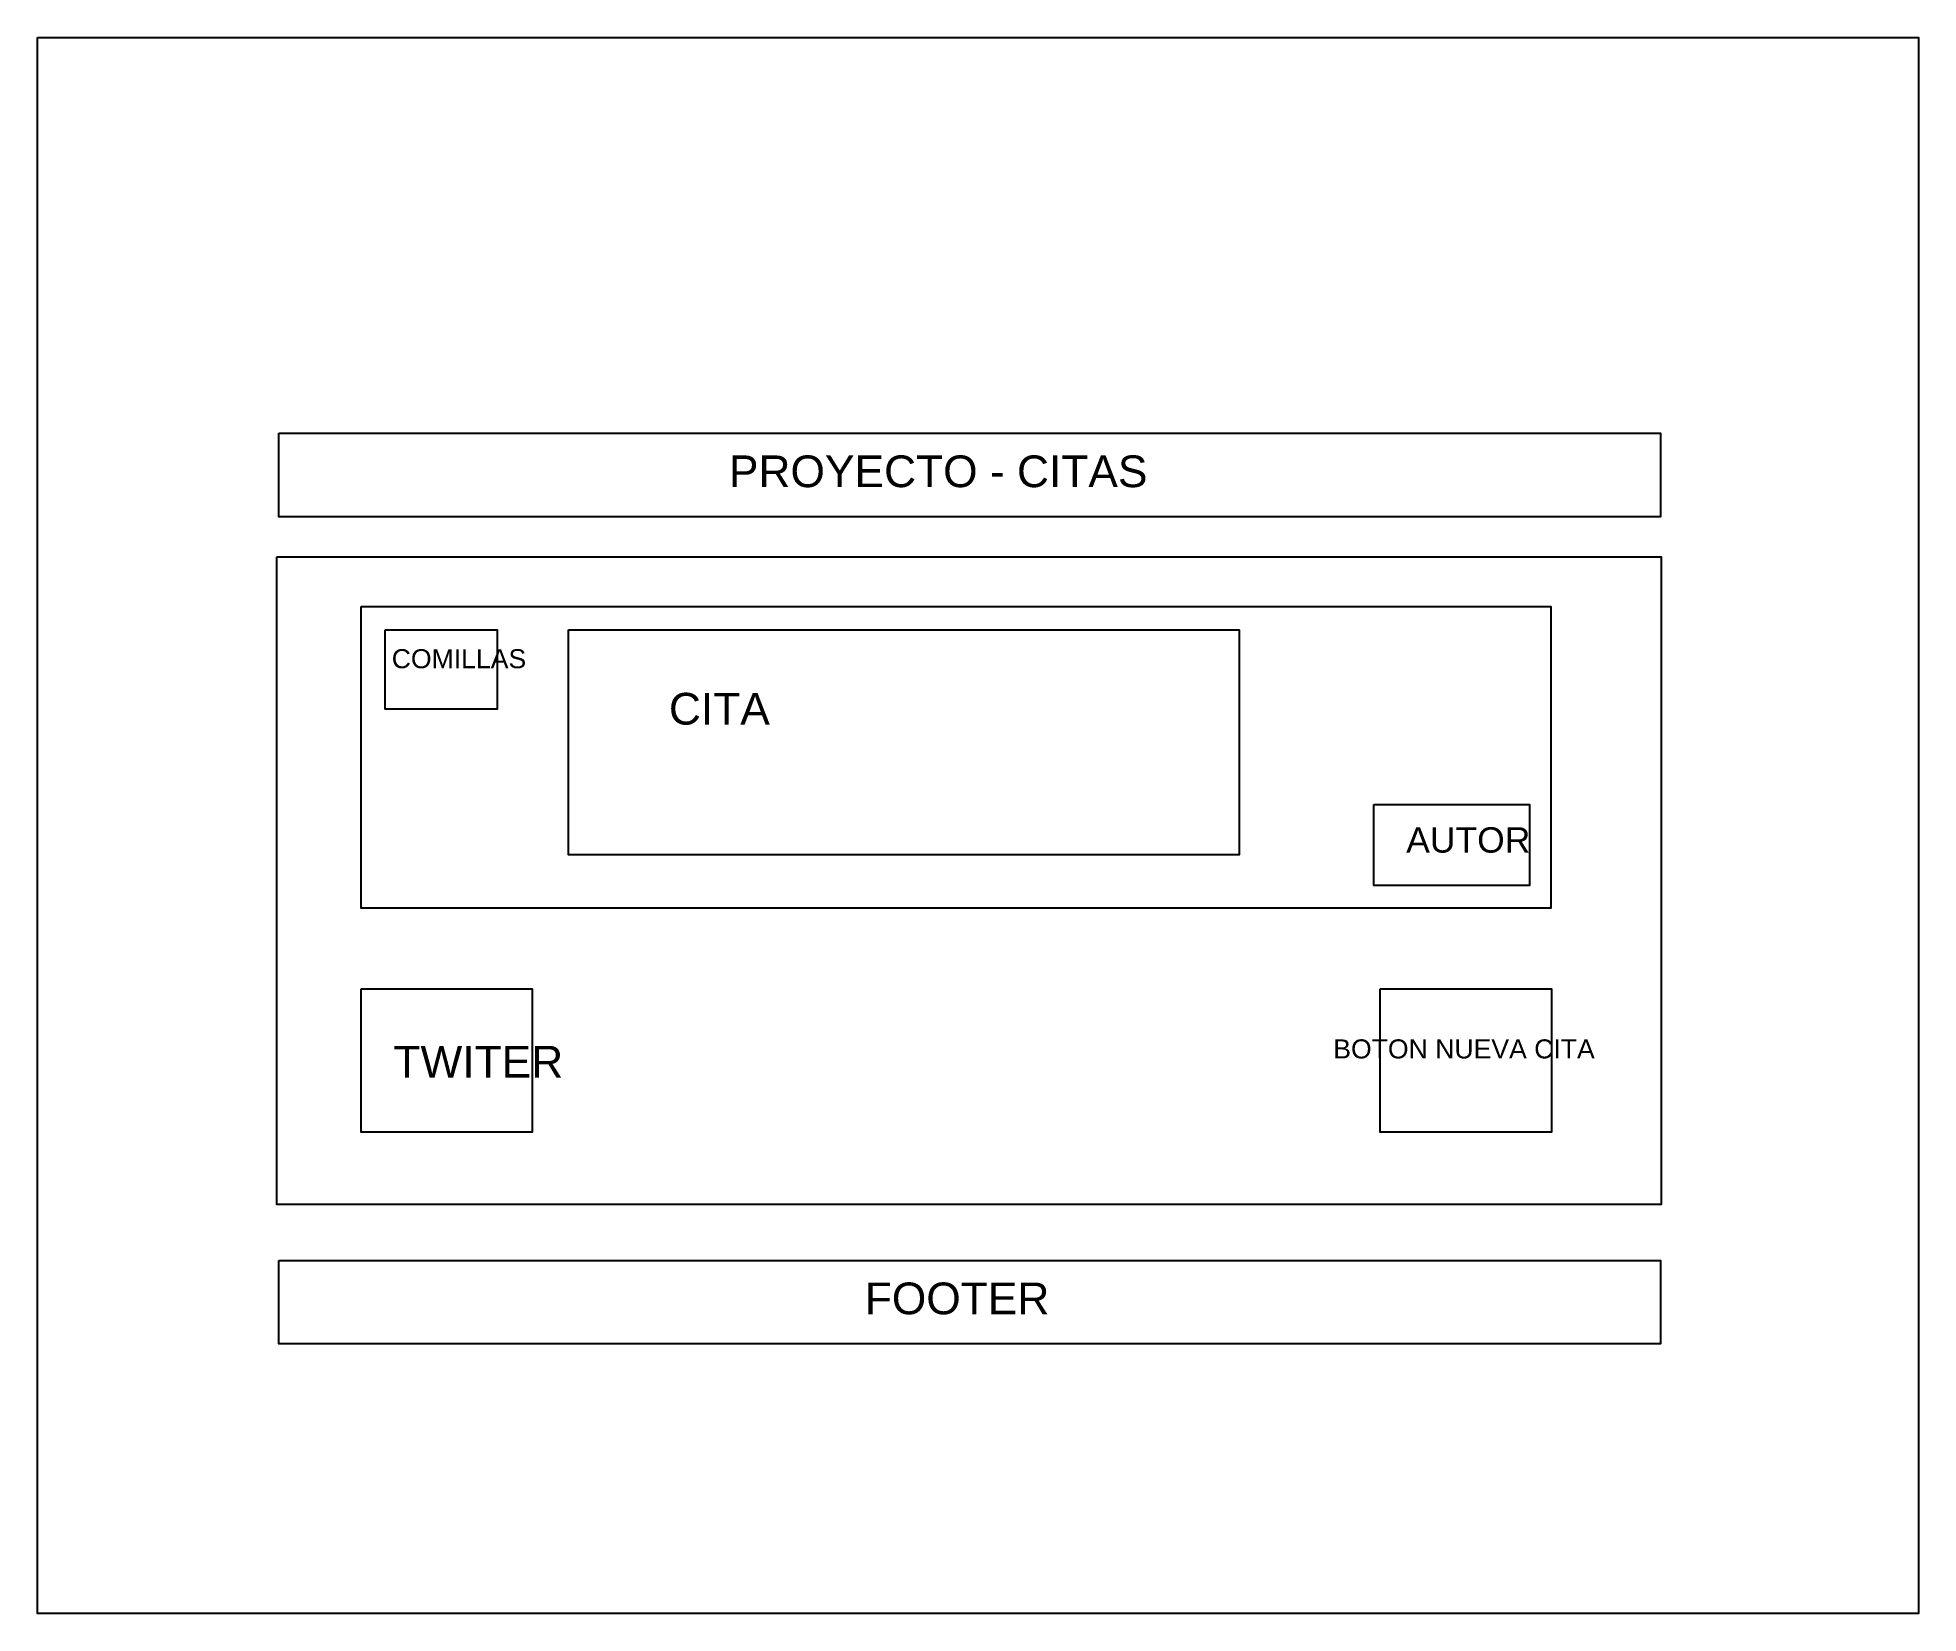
# Model space of a CAD drawing. Header units: millimetres. Extents: x 1737 to 4701, y 243 to 2727.
import ezdxf

# ---------------------------------------------------------------- set-up
doc = ezdxf.new("R2010")
doc.units = ezdxf.units.MM
doc.styles.get("Standard").update_dxf_attribs({"font": 'arial.ttf'})

msp = doc.modelspace()

# ---------------------------------------------------------------- linework, layer by layer
for points in [[(1737, 2727.3), (4701.2, 2727.3), (4701.2, 243.3), (1737, 243.3)], [(2117.3, 2103.6), (4294.9, 2103.6), (4294.9, 1972), (2117.3, 1972)], [(2114.1, 1908.7), (4295.7, 1908.7), (4295.7, 887.6), (2114.1, 887.6)], [(2246.7, 1830.5), (4122, 1830.5), (4122, 1354.8), (2246.7, 1354.8)], [(2284.9, 1793.8), (2461.1, 1793.8), (2461.1, 1668.8), (2284.9, 1668.8)], [(2573.5, 1793.8), (3630.9, 1793.8), (3630.9, 1439.1), (2573.5, 1439.1)], [(3842.9, 1518.2), (4088.1, 1518.2), (4088.1, 1390.6), (3842.9, 1390.6)], [(2246.7, 1227.9), (2516.5, 1227.9), (2516.5, 1001.6), (2246.7, 1001.6)], [(3853.1, 1227.9), (4122.8, 1227.9), (4122.8, 1001.6), (3853.1, 1001.6)], [(2117.3, 799.8), (4294.9, 799.8), (4294.9, 668.2), (2117.3, 668.2)]]:
    msp.add_lwpolyline(points, close=True)

# ---------------------------------------------------------------- texts
at = {"attachment_point": 1}
for s, width, insert, char_height in [('PROYECTO - CITAS', 1216.387, (2826.5, 2068.6), 50), ('COMILLAS', 635.967, (2295.1, 1763.2), 30), ('CITA', 635.967, (2731.9, 1694.3), 50), ('AUTOR', 635.967, (3894, 1482.5), 40), ('TWITER', 635.967, (2297.7, 1137.9), 50), ('BOTON NUEVA CITA', 635.967, (3779, 1148.1), 30), ('FOOTER', 635.967, (3040.6, 764.8), 50)]:
    msp.add_mtext_dynamic_manual_height_columns(s, width=width, gutter_width=12.5, heights=[0], dxfattribs=dict(at, insert=insert, char_height=char_height))

doc.saveas('drawing.dxf')
